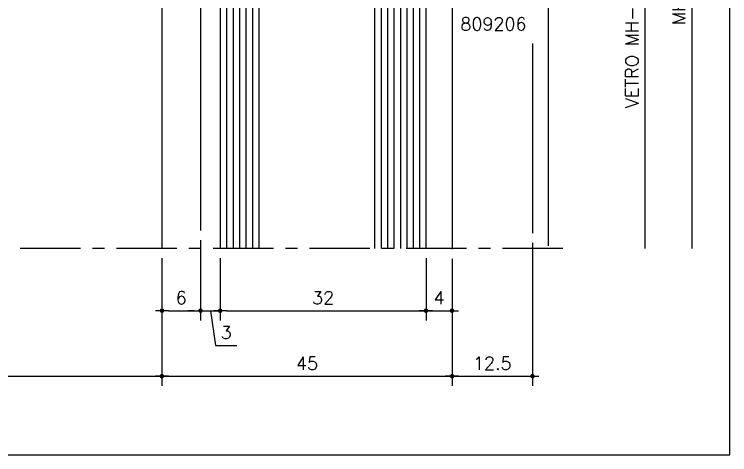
# Model space of a CAD drawing. Extents: x 0 to 4131, y -1600 to 527.
# Drawn here: x 558.8 to 670, y -640 to -571.6 of the extents above; entities that cross this region are included whole.
import ezdxf

# ---------------------------------------------------------------- set-up
doc = ezdxf.new("R2010")
doc.units = 0
doc.header["$LTSCALE"] = 7.5
doc.header["$MEASUREMENT"] = 0
doc.linetypes.add('CENTER', pattern=[2, 1.25, -0.25, 0.25, -0.25])
doc.layers.get('0').update_dxf_attribs({"linetype": 'CONTINUOUS'})
doc.layers.get('DEFPOINTS').update_dxf_attribs({"linetype": 'CONTINUOUS'})
for name, color, linetype in [('ASSI', 1, 'CENTER'), ('FINE', 7, 'CONTINUOUS'), ('MARCHIO', 7, 'CONTINUOUS'), ('QUOTE', 254, 'CONTINUOUS'), ('TRATTEGGI', 140, 'CONTINUOUS'), ('VETRO', 6, 'CONTINUOUS')]:
    doc.layers.add(name, color=color, linetype=linetype)
doc.styles.get("Standard").update_dxf_attribs({"font": 'romans.shx'})
doc.dimstyles.new('FRECCIA_1-1', dxfattribs={"dimtxt": 2, "dimasz": 2.5, "dimexe": 1.5, "dimexo": 1.5, "dimgap": 1, "dimtad": 3, "dimdsep": 46, "dimtxsty": 'Standard', "dimcen": 0, "dimclrt": 2, "dimaunit": 1, "dimadec": 0, "dimazin": 0, "dimtfac": 0.7, "dimtmove": 0, "dimatfit": 3, "dimfxl": 1, "dimtolj": 2, "dimarcsym": 0})
doc.dimstyles.new('SCALA_1-1$0', dxfattribs={"dimtxt": 2, "dimasz": 1, "dimexe": 1.5, "dimexo": 1.5, "dimgap": 1, "dimtad": 3, "dimdsep": 46, "dimtxsty": 'Standard', "dimblk1": 'PUNTO', "dimblk2": 'PUNTO', "dimsah": 1, "dimcen": 0.09, "dimclrt": 2, "dimadec": 0, "dimazin": 0, "dimtfac": 0.7, "dimtmove": 0, "dimatfit": 3, "dimldrblk": 'PUNTO', "dimfxl": 1, "dimtolj": 2, "dimarcsym": 0})

# ---------------------------------------------------------------- blocks, each defined once
blk = doc.blocks.new('*D262')
at = {"layer": 'DEFPOINTS', "color": 0, "transparency": 16777216}
for p in [(643.35, -532.09), (644.07, -607.99), (664.09, -607.99)]:
    blk.add_point(p, dxfattribs=at)
at = {"layer": 'QUOTE', "color": 0, "lineweight": -2, "transparency": 16777216}
for p, q in [((644.85, -532.09), (665.59, -532.09)), ((664.09, -534.59), (664.09, -607.99))]:
    blk.add_line(p, q, dxfattribs=at)
at = {"layer": 'QUOTE', "color": 0, "transparency": 16777216}
blk.add_solid([(663.67, -534.59), (664.51, -534.59), (664.09, -532.09)], dxfattribs=at)
at = {"layer": 'QUOTE', "color": 2, "transparency": 16777216, "insert": (662.09, -571.29), "char_height": 2, "attachment_point": 5, "rotation": 90}
blk.add_mtext('\\A2;MH', dxfattribs=at)
blk = doc.blocks.new('_None')
blk = doc.blocks.new('PUNTO')
blk.add_line((-1, 0), (1, 0))
at = {"const_width": 0.35}
blk.add_lwpolyline([(-0.175, 0, 1), (0.175, 0, 1)], format="xyb", close=True, dxfattribs=at)
blk = doc.blocks.new('*D263')
at = {"layer": 'DEFPOINTS', "color": 0, "transparency": 16777216}
for p in [(641.85, -544.13), (644.07, -607.99), (656.81, -607.99)]:
    blk.add_point(p, dxfattribs=at)
at = {"layer": 'QUOTE', "color": 0, "lineweight": -2, "transparency": 16777216}
for p, q in [((643.35, -544.13), (658.31, -544.13)), ((656.81, -545.13), (656.81, -607.99))]:
    blk.add_line(p, q, dxfattribs=at)
at = {"layer": 'QUOTE', "color": 0, "lineweight": -2, "transparency": 16777216, "rotation": 90}
blk.add_blockref('PUNTO', (656.81, -544.13), dxfattribs=at)
at = {"layer": 'QUOTE', "color": 2, "transparency": 16777216, "insert": (654.81, -576.56), "char_height": 2, "attachment_point": 5, "rotation": 90}
blk.add_mtext('\\A2;VETRO MH-24', dxfattribs=at)
blk = doc.blocks.new('*D268')
at = {"layer": 'DEFPOINTS', "color": 0, "transparency": 16777216}
for p in [(587.76, -605.21), (581.76, -607.99), (587.76, -617.64)]:
    blk.add_point(p, dxfattribs=at)
at = {"layer": 'QUOTE', "color": 0, "lineweight": -2, "transparency": 16777216}
for p, q in [((587.76, -606.71), (587.76, -619.14)), ((581.76, -609.49), (581.76, -619.14)), ((582.76, -617.64), (586.76, -617.64))]:
    blk.add_line(p, q, dxfattribs=at)
at = {"layer": 'QUOTE', "color": 0, "lineweight": -2, "transparency": 16777216, "rotation": 180}
blk.add_blockref('PUNTO', (581.76, -617.64), dxfattribs=at)
at = {"layer": 'QUOTE', "color": 0, "lineweight": -2, "transparency": 16777216}
blk.add_blockref('PUNTO', (587.76, -617.64), dxfattribs=at)
at = {"layer": 'QUOTE', "color": 2, "transparency": 16777216, "insert": (584.76, -615.64), "char_height": 2, "attachment_point": 5}
blk.add_mtext('\\A2;6', dxfattribs=at)
blk = doc.blocks.new('*D269')
at = {"layer": 'DEFPOINTS', "color": 0, "transparency": 16777216}
for p in [(587.76, -605.21), (590.81, -607.99), (590.81, -617.64)]:
    blk.add_point(p, dxfattribs=at)
at = {"layer": 'QUOTE', "color": 0, "lineweight": -2, "transparency": 16777216}
for p, q in [((587.76, -606.71), (587.76, -619.14)), ((590.81, -609.49), (590.81, -619.14)), ((586.76, -617.64), (585.76, -617.64)), ((587.76, -617.64), (590.81, -617.64)), ((587.76, -617.64), (590.81, -617.64)), ((589.29, -617.64), (590.09, -623.02)), ((591.81, -617.64), (592.81, -617.64)), ((590.09, -623.02), (593.42, -623.02))]:
    blk.add_line(p, q, dxfattribs=at)
blk.add_blockref('PUNTO', (587.76, -617.64), dxfattribs=at)
at = {"layer": 'QUOTE', "color": 0, "lineweight": -2, "transparency": 16777216, "rotation": 180}
blk.add_blockref('PUNTO', (590.81, -617.64), dxfattribs=at)
at = {"layer": 'QUOTE', "color": 2, "transparency": 16777216, "insert": (591.75, -621.02), "char_height": 2, "attachment_point": 5}
blk.add_mtext('\\A2;3', dxfattribs=at)
blk = doc.blocks.new('*D270')
at = {"layer": 'DEFPOINTS', "color": 0, "transparency": 16777216}
for p in [(590.81, -607.99), (622.81, -607.99), (622.81, -617.64)]:
    blk.add_point(p, dxfattribs=at)
at = {"layer": 'QUOTE', "color": 0, "lineweight": -2, "transparency": 16777216}
for p, q in [((590.81, -609.49), (590.81, -619.14)), ((622.81, -609.49), (622.81, -619.14)), ((591.81, -617.64), (621.81, -617.64))]:
    blk.add_line(p, q, dxfattribs=at)
at = {"layer": 'QUOTE', "color": 0, "lineweight": -2, "transparency": 16777216, "rotation": 180}
blk.add_blockref('PUNTO', (590.81, -617.64), dxfattribs=at)
at = {"layer": 'QUOTE', "color": 0, "lineweight": -2, "transparency": 16777216}
blk.add_blockref('PUNTO', (622.81, -617.64), dxfattribs=at)
at = {"layer": 'QUOTE', "color": 2, "transparency": 16777216, "insert": (606.81, -615.64), "char_height": 2, "attachment_point": 5}
blk.add_mtext('\\A2;32', dxfattribs=at)
blk = doc.blocks.new('*D271')
at = {"layer": 'DEFPOINTS', "color": 0, "transparency": 16777216}
for p in [(622.81, -607.99), (626.85, -608.07), (626.85, -617.64)]:
    blk.add_point(p, dxfattribs=at)
at = {"layer": 'QUOTE', "color": 0, "lineweight": -2, "transparency": 16777216}
for p, q in [((622.81, -609.49), (622.81, -619.14)), ((626.85, -609.57), (626.85, -619.14)), ((623.81, -617.64), (625.85, -617.64))]:
    blk.add_line(p, q, dxfattribs=at)
at = {"layer": 'QUOTE', "color": 0, "lineweight": -2, "transparency": 16777216, "rotation": 180}
blk.add_blockref('PUNTO', (622.81, -617.64), dxfattribs=at)
at = {"layer": 'QUOTE', "color": 0, "lineweight": -2, "transparency": 16777216}
blk.add_blockref('PUNTO', (626.85, -617.64), dxfattribs=at)
at = {"layer": 'QUOTE', "color": 2, "transparency": 16777216, "insert": (624.83, -615.64), "char_height": 2, "attachment_point": 5}
blk.add_mtext('\\A2;4', dxfattribs=at)
blk = doc.blocks.new('*D272')
at = {"layer": 'DEFPOINTS', "color": 0, "transparency": 16777216}
for p in [(476.76, -607.99), (581.76, -607.99), (581.76, -627.81)]:
    blk.add_point(p, dxfattribs=at)
at = {"layer": 'QUOTE', "color": 0, "lineweight": -2, "transparency": 16777216}
for p, q in [((476.76, -609.49), (476.76, -629.31)), ((581.76, -609.49), (581.76, -629.31)), ((477.76, -627.81), (580.76, -627.81))]:
    blk.add_line(p, q, dxfattribs=at)
at = {"layer": 'QUOTE', "color": 0, "lineweight": -2, "transparency": 16777216, "rotation": 180}
blk.add_blockref('PUNTO', (476.76, -627.81), dxfattribs=at)
at = {"layer": 'QUOTE', "color": 0, "lineweight": -2, "transparency": 16777216}
blk.add_blockref('PUNTO', (581.76, -627.81), dxfattribs=at)
at = {"layer": 'QUOTE', "color": 2, "transparency": 16777216, "insert": (529.26, -625.81), "char_height": 2, "attachment_point": 5}
blk.add_mtext('\\A2;105', dxfattribs=at)
blk = doc.blocks.new('*D273')
at = {"layer": 'DEFPOINTS', "color": 0, "transparency": 16777216}
for p in [(581.76, -607.99), (626.85, -608.07), (626.85, -627.81)]:
    blk.add_point(p, dxfattribs=at)
at = {"layer": 'QUOTE', "color": 0, "lineweight": -2, "transparency": 16777216}
for p, q in [((581.76, -609.49), (581.76, -629.31)), ((626.85, -609.57), (626.85, -629.31)), ((582.76, -627.81), (625.85, -627.81))]:
    blk.add_line(p, q, dxfattribs=at)
at = {"layer": 'QUOTE', "color": 0, "lineweight": -2, "transparency": 16777216, "rotation": 180}
blk.add_blockref('PUNTO', (581.76, -627.81), dxfattribs=at)
at = {"layer": 'QUOTE', "color": 0, "lineweight": -2, "transparency": 16777216}
blk.add_blockref('PUNTO', (626.85, -627.81), dxfattribs=at)
at = {"layer": 'QUOTE', "color": 2, "transparency": 16777216, "insert": (604.31, -625.81), "char_height": 2, "attachment_point": 5}
blk.add_mtext('\\A2;45', dxfattribs=at)
blk = doc.blocks.new('*D274')
at = {"layer": 'DEFPOINTS', "color": 0, "transparency": 16777216}
for p in [(639.35, -605.6), (626.85, -608.07), (639.35, -627.81)]:
    blk.add_point(p, dxfattribs=at)
at = {"layer": 'QUOTE', "color": 0, "lineweight": -2, "transparency": 16777216}
for p, q in [((639.35, -607.1), (639.35, -629.31)), ((626.85, -609.57), (626.85, -629.31)), ((627.85, -627.81), (638.35, -627.81))]:
    blk.add_line(p, q, dxfattribs=at)
at = {"layer": 'QUOTE', "color": 0, "lineweight": -2, "transparency": 16777216, "rotation": 180}
blk.add_blockref('PUNTO', (626.85, -627.81), dxfattribs=at)
at = {"layer": 'QUOTE', "color": 0, "lineweight": -2, "transparency": 16777216}
blk.add_blockref('PUNTO', (639.35, -627.81), dxfattribs=at)
at = {"layer": 'QUOTE', "color": 2, "transparency": 16777216, "insert": (633.1, -625.81), "char_height": 2, "attachment_point": 5}
blk.add_mtext('\\A2;12.5', dxfattribs=at)

msp = doc.modelspace()

# ---------------------------------------------------------------- linework, layer by layer
at = {"layer": 'ASSI'}
msp.add_line((644.0747, -607.9896), (473.5005, -607.9896), dxfattribs=at)
at = {"layer": 'FINE'}
for p, q in [((641.8471, -607.566), (641.8471, -422.5312)), ((581.7619, -557.0546), (581.7619, -607.9896)), ((626.85, -563.1466), (626.85, -608.066))]:
    msp.add_line(p, q, dxfattribs=at)
at = {"layer": 'MARCHIO'}
msp.add_lwpolyline([(460, -640), (670, -640), (670, -343), (460, -343)], close=True, dxfattribs=at)
at = {"layer": 'QUOTE'}
for p, q in [((587.7619, -560.5898), (587.7619, -605.2086)), ((639.3471, -576.1469), (639.3471, -605.5995))]:
    msp.add_line(p, q, dxfattribs=at)
at = {"layer": 'TRATTEGGI'}
for p, q in [((591.8122, -544.131), (591.8122, -607.9896)), ((592.8122, -544.131), (592.8122, -607.9896)), ((593.8122, -544.131), (593.8122, -607.9896)), ((594.8122, -544.131), (594.8122, -607.9896)), ((595.8122, -544.131), (595.8122, -607.9896)), ((615.8122, -544.131), (615.8122, -607.9896)), ((616.8122, -544.131), (616.8122, -607.9896)), ((617.8122, -544.131), (617.8122, -607.9896)), ((618.8122, -544.131), (618.8122, -607.9896)), ((619.8122, -544.131), (619.8122, -607.9896)), ((620.8122, -544.131), (620.8122, -607.9896)), ((621.8122, -544.131), (621.8122, -607.9896))]:
    msp.add_line(p, q, dxfattribs=at)
at = {"layer": 'VETRO'}
for p, q in [((596.8122, -544.131), (596.8122, -607.9896)), ((614.8122, -544.131), (614.8122, -607.9896))]:
    msp.add_line(p, q, dxfattribs=at)
msp.add_lwpolyline([(622.8122, -607.9896), (622.8122, -545.131), (621.8122, -544.131), (591.8122, -544.131), (590.8122, -545.131), (590.8122, -607.9896)], dxfattribs=at)

# ---------------------------------------------------------------- texts
at = {"layer": 'QUOTE', "color": 2}
msp.add_text('809206', height=2, dxfattribs=at).set_placement((628.1371, -574.1125))

# ---------------------------------------------------------------- dimensions: what is measured, and where the dimension line sits
at = {"layer": 'QUOTE'}
for base, p1, text, dimstyle, override, picture, middle in [((664.0892, -607.9896), (643.3471, -532.0902), 'MH', 'FRECCIA_1-1', {"dimblk2": 'None', "dimsah": 1, "dimse2": 1}, '*D262', (662.0892, -571.2899)), ((656.8145, -607.9896), (641.8471, -544.131), 'VETRO MH-24', 'SCALA_1-1$0', {"dimblk2": 'None', "dimse2": 1}, '*D263', (654.8145, -576.5603))]:
    dim = msp.add_linear_dim(base=base, p1=p1, p2=(644.0747, -607.9896), angle=90, text=text, dimstyle=dimstyle, override=override, dxfattribs=at)
    dim.commit()
    dim.dimension.update_dxf_attribs({"geometry": picture, "text_midpoint": middle})
for base, p1, p2, picture, middle in [((587.7619, -617.6401), (581.7619, -607.9896), (587.7619, -605.2086), '*D268', (584.7619, -615.6401)), ((581.7619, -627.8062), (476.7597, -607.9896), (581.7619, -607.9896), '*D272', (529.2608, -625.8062))]:
    dim = msp.add_linear_dim(base=base, p1=p1, p2=p2, dimstyle='SCALA_1-1$0', dxfattribs=at)
    dim.commit()
    dim.dimension.update_dxf_attribs({"geometry": picture, "text_midpoint": middle})
dim = msp.add_linear_dim(base=(590.8122, -617.6401), p1=(587.7619, -605.2086), p2=(590.8122, -607.9896), text='3', dimstyle='SCALA_1-1$0', override={"dimdec": 1, "dimtmove": 1}, dxfattribs=at)
dim.commit()
dim.dimension.update_dxf_attribs({"geometry": '*D269', "text_midpoint": (591.087, -623.0238), "dimtype": 160})
for base, p1, p2, override, picture, middle in [((639.3471, -627.8062), (626.85, -608.066), (639.3471, -605.5995), {"dimtmove": 1}, '*D274', (633.0985, -625.8062)), ((622.8122, -617.6401), (590.8122, -607.9896), (622.8122, -607.9896), {"dimdec": 1, "dimtmove": 1}, '*D270', (606.8122, -615.6401)), ((626.85, -617.6401), (622.8122, -607.9896), (626.85, -608.066), {"dimdec": 1, "dimtmove": 1}, '*D271', (624.8311, -615.6401))]:
    dim = msp.add_linear_dim(base=base, p1=p1, p2=p2, dimstyle='SCALA_1-1$0', override=override, dxfattribs=at)
    dim.commit()
    dim.dimension.update_dxf_attribs({"geometry": picture, "text_midpoint": middle})
dim = msp.add_linear_dim(base=(626.85, -627.8062), p1=(581.7619, -607.9896), p2=(626.85, -608.066), text='45', dimstyle='SCALA_1-1$0', override={"dimtmove": 1}, dxfattribs=at)
dim.commit()
dim.dimension.update_dxf_attribs({"geometry": '*D273', "text_midpoint": (604.3059, -625.8062)})

doc.saveas('drawing.dxf')
